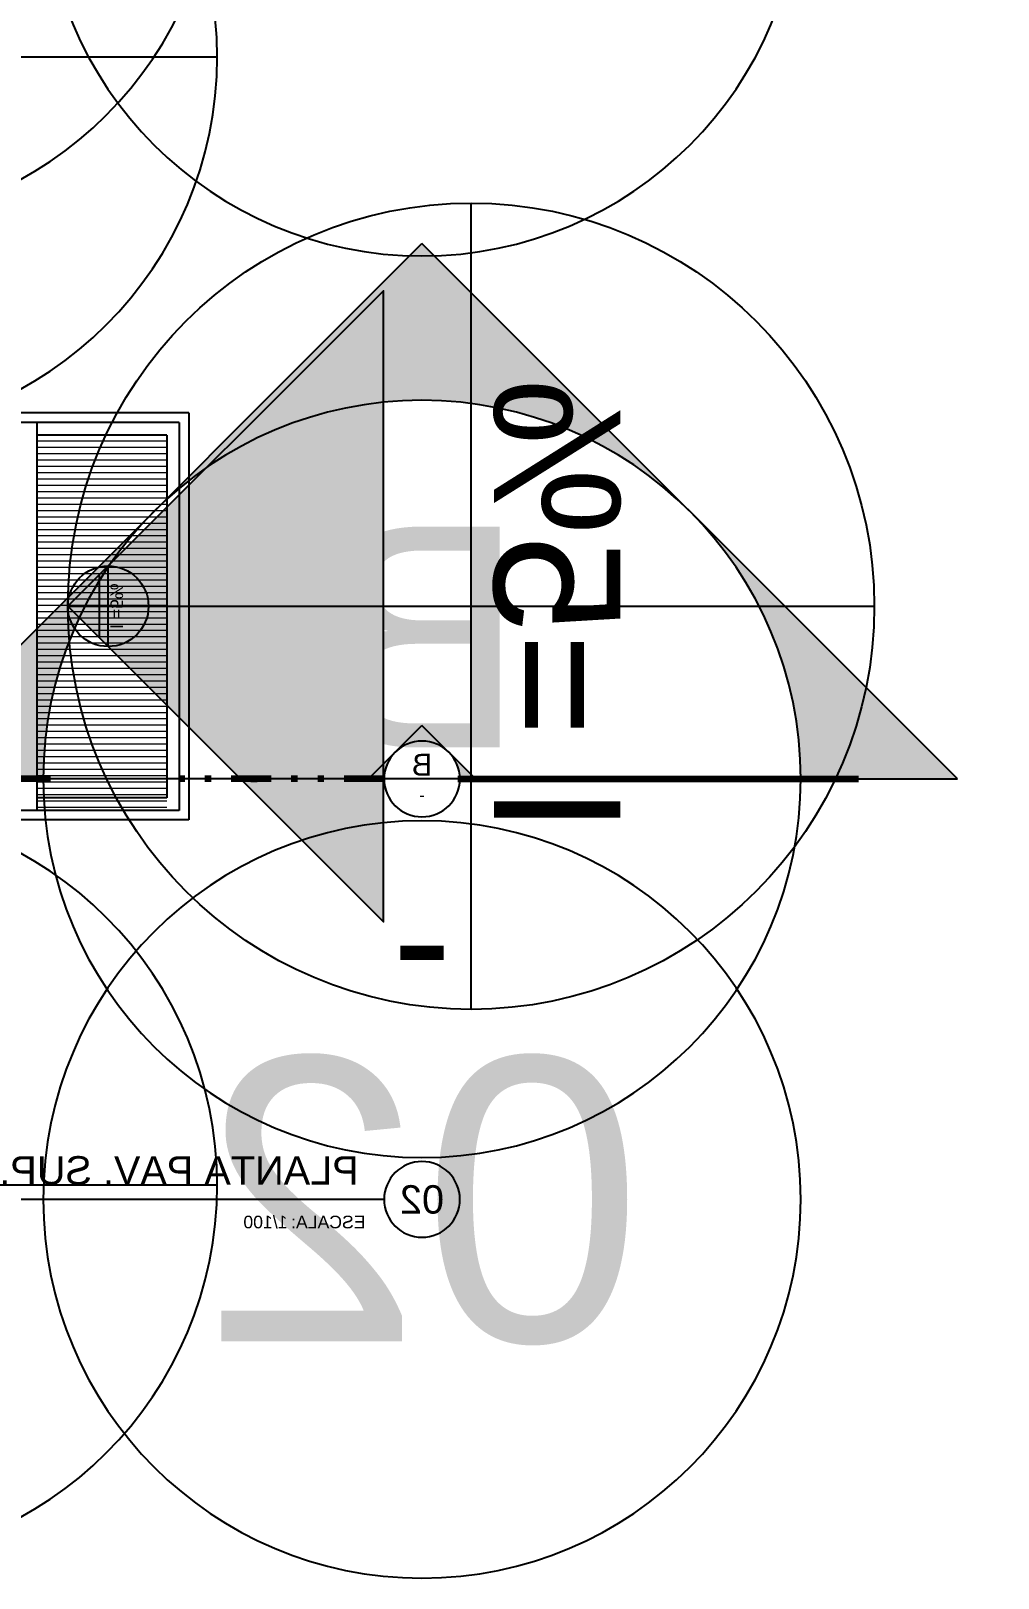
# Model space of a CAD drawing. Header units: metres. Extents: x 47682 to 48001, y 23344 to 23573.
# Drawn here: x 47742.65 to 47757.97, y 23389.25 to 23413.77 of the extents above; entities that cross this region are included whole.
import ezdxf
from ezdxf.enums import TextEntityAlignment as Align

# ---------------------------------------------------------------- set-up
doc = ezdxf.new("R2010")
doc.units = ezdxf.units.M
doc.header["$LTSCALE"] = 0.25
doc.linetypes.add('DIVIDEX2', pattern=[63.5, 25.4, -12.7, 0, -12.7, 0, -12.7])
for name, color, linetype in [('0 @ 0.1', 7, 'Continuous'), ('0 @ 1', 7, 'Continuous'), ('ARQ_METAL CT', 2, 'Continuous'), ('ARQ_METAL CT @ 0.1', 2, 'Continuous'), ('ARQ_METAL CT @ 1', 2, 'Continuous'), ('ARQ_PISO 01', 1, 'Continuous'), ('SIMB_01', 1, 'Continuous'), ('SIMB_02', 2, 'Continuous'), ('SIMB_PREENCHIMENTO', 253, 'Continuous'), ('SIMB_TXT', 1, 'Continuous')]:
    doc.layers.add(name, color=color, linetype=linetype)
doc.layers.add('ARQ_0', color=7, linetype='Continuous', true_color=0xff7400, plot=False)
for name, color, linetype, lineweight in [('ARQ_CINZA 04', 253, 'Continuous', 9), ('ARQ_CINZA 06', 255, 'Continuous', 9), ('SIMB_LCT', 252, 'DIVIDEX2', 100)]:
    doc.layers.add(name, color=color, linetype=linetype, lineweight=lineweight)
doc.styles.add('Annot_2.0mm', font='arial.ttf', dxfattribs={"height": 2})
doc.styles.add('SIMB', font='arial.ttf')

# ---------------------------------------------------------------- blocks, each defined once
blk = doc.blocks.new('*U68')
at = {"layer": 'SIMB_01'}
blk.add_line((-8.031959493731586e-13, -6), (8.031959493731652e-13, 6), dxfattribs=at)
blk.add_circle((0, 0), 6, dxfattribs=at)
at = {"layer": 'SIMB_TXT', "style": 'SIMB'}
for tag, height, p in [('000', 3.5, (-2.250000000000004, 3.004374833507013e-13)), ('999', 2, (2.525348218647196, -3.378272092753351e-13))]:
    blk.add_attdef(tag, text='', height=height, rotation=89.99999999999233, dxfattribs=at).set_placement(p, align=Align.MIDDLE_CENTER)
blk = doc.blocks.new('*U417')
at = {"layer": '0 @ 1', "rotation": 269.9999999999999}
blk.add_blockref('*U68', (0.6999999999898137, 13.33878723156158), dxfattribs=at)
blk = doc.blocks.new('*U69')
at = {"layer": 'SIMB_01'}
blk.add_line((-7.925378083367571e-13, -6), (7.925378083367638e-13, 6), dxfattribs=at)
blk.add_circle((0, 0), 6, dxfattribs=at)
at = {"layer": 'SIMB_TXT', "style": 'SIMB'}
for tag, height, p in [('000', 3.5, (-2.250000000000004, 2.964406804620507e-13)), ('999', 2, (2.525348218647196, -3.333412896952739e-13))]:
    blk.add_attdef(tag, text='', height=height, rotation=89.99999999999244, dxfattribs=at).set_placement(p, align=Align.MIDDLE_CENTER)
blk = doc.blocks.new('*U418')
at = {"layer": '0 @ 1', "rotation": 269.9999999999999}
blk.add_blockref('*U69', (0.6999999999898137, -4.536844083489996), dxfattribs=at)
blk = doc.blocks.new('*U29')
at = {"layer": 'SIMB_PREENCHIMENTO', "transparency": 33554587}
h = blk.add_hatch(color=256, dxfattribs=at)
h.dxf.hatch_style = 1
h.paths.add_polyline_path([(-8.881784197001252e-16, 8.483368031832322), (-4.151591235287846, 4.331776796544477, -0.40182742204384), (4.151591235287825, 4.331776796544499)])
h = blk.add_hatch(color=256, dxfattribs=at)
h.dxf.hatch_style = 1
h.paths.add_polyline_path([(-4.331776796544433, 4.151591235287893), (-8.483368031832326, 8.881784197001252e-16), (-6, 6.661338147750939e-16, -0.1933989078512697)])
h = blk.add_hatch(color=256, dxfattribs=at)
h.dxf.hatch_style = 1
h.paths.add_polyline_path([(4.331776796544499, 4.151591235287825, -0.1933989078512657), (6, 0), (8.483368031832326, 0)])
at = {"layer": 'SIMB_01'}
for p, q in [((-8.483368031832326, 3.608224830031759e-16), (-3.552713678800501e-15, 8.48336803183232)), ((8.483368031832324, -1.387778780781446e-17), (1.77635683940025e-15, 8.48336803183232)), ((-6, 7.347880794884119e-16), (-8.483368031832326, 7.347880794884119e-16)), ((-6, 7.347880794884119e-16), (6, 0)), ((6, 0), (8.483368031832324, 0))]:
    blk.add_line(p, q, dxfattribs=at)
blk.add_circle((0, 0), 6, dxfattribs=at)
at = {"layer": 'SIMB_LCT'}
blk.add_line((6, 0), (38.48336803183231, 9.953356264611564e-17), dxfattribs=at)
at = {"layer": 'SIMB_TXT', "style": 'SIMB'}
for tag, height, p in [('000', 3.5, (4.31101309645751e-33, 2.25)), ('999', 2, (4.31101309645751e-33, -2.525348218647195))]:
    blk.add_attdef(tag, text='', height=height, dxfattribs=at).set_placement(p, align=Align.MIDDLE_CENTER)
blk = doc.blocks.new('*U419')
at = {"layer": '0 @ 0.1', "xscale": 0.1, "yscale": 0.1, "zscale": 0.1}
blk.add_blockref('*U29', (-8.544636599486694, 1.900000000008731), dxfattribs=at).add_auto_attribs({'999': '-', '000': 'B'})
at = {"layer": '0 @ 1'}
blk.add_blockref('*U29', (-8.544636599486694, 1.900000000008731), dxfattribs=at).add_auto_attribs({'999': '-', '000': 'B'})
blk = doc.blocks.new('*U30')
at = {"layer": 'SIMB_LCT'}
blk.add_line((-6.000000000000007, 0), (-54.2507478295047, -4.124836652692806e-17), dxfattribs=at)
at = {"layer": 'SIMB_TXT', "style": 'SIMB'}
for tag, height, p in [('000', 3.5, (-1.998401444325282e-15, 2.25)), ('999', 2, (2.242959790030593e-15, -2.525348218647195))]:
    blk.add_attdef(tag, text='', height=height, dxfattribs=at).set_placement(p, align=Align.MIDDLE_CENTER)
blk = doc.blocks.new('*U420')
at = {"layer": '0 @ 1'}
blk.add_blockref('*U30', (12.96480313933716, 1.900000000008731), dxfattribs=at)
blk = doc.blocks.new('*U23')
at = {"layer": 'SIMB_02'}
blk.add_line((6, 0), (67.14494283328348, 0), dxfattribs=at)
blk.add_circle((0, 0), 6, dxfattribs=at)
at = {"layer": 'SIMB_TXT', "style": 'SIMB'}
blk.add_text('ESCALA:', height=2, dxfattribs=at).set_placement((8.935594472671255, -4.582471399310634))
blk.add_attdef('TITULO_DO_DESENHO', text='', height=4.5, dxfattribs=at).set_placement((10.02237490196239, 1), align=Align.BOTTOM_LEFT)
blk.add_attdef('NUM', text='', height=4.5, dxfattribs=at).set_placement((0, 0), align=Align.MIDDLE_CENTER)
blk.add_attdef('ESCALA', (21.30387462556882, -4.582471399310634), '', height=2, dxfattribs=at)
blk = doc.blocks.new('*U421')
at = {"layer": '0 @ 0.1', "xscale": 0.1, "yscale": 0.1, "zscale": 0.1}
blk.add_blockref('*U23', (-8.544636599486694, -4.762682404165389), dxfattribs=at).add_auto_attribs({'TITULO_DO_DESENHO': 'PLANTA PAV. SUP.', 'NUM': '02', 'ESCALA': '1/100'})
at = {"layer": '0 @ 1'}
ref = blk.add_blockref('*U23', (-8.544636599486694, -4.762682404165389), dxfattribs=at)
ref.add_attrib('NUM', '02', dxfattribs={"layer": 'SIMB_TXT', "height": 4.5, "style": 'SIMB'}).set_placement((-8.544636599486694, -4.762682404165389), align=Align.MIDDLE_CENTER)
blk = doc.blocks.new('*U412')
at = {"layer": 'ARQ_CINZA 06'}
blk.add_hatch(color=256, dxfattribs=at).paths.add_polyline_path([(-3.911467776596559e-16, -2.220446049250313e-16), (-4.999999999965693, -5), (4.999999999965693, -5)])
at = {"layer": 'ARQ_0'}
for p, q in [((0, 0), (-1.564587110638623e-15, -12.77582329638186)), ((-6.387911648190931, -6.38791164819093), (6.387911648190931, -6.387911648190931))]:
    blk.add_line(p, q, dxfattribs=at)
blk.add_circle((-3.911467776596559e-16, -6.387911648190931), 6.387911648190931, dxfattribs=at)
at = {"layer": 'SIMB_01'}
blk.add_lwpolyline([(-3.911467776596559e-16, -2.220446049250313e-16), (-4.999999999965693, -5), (4.999999999965693, -5), (-3.911467776596559e-16, -2.220446049250313e-16)], dxfattribs=at)
at = {"layer": 'SIMB_01', "style": 'Annot_2.0mm'}
blk.add_attdef('INCLINACAO', text='', height=2, dxfattribs=at).set_placement((-2.602384775002555e-05, -6.388506874428116), align=Align.MIDDLE_CENTER)
blk = doc.blocks.new('*U437')
at = {"layer": 'ARQ_METAL CT @ 0.1'}
ref = blk.add_blockref('*U412', (-2.934461071949045, 4.637176925702079), dxfattribs=dict(at, xscale=-0.1, yscale=0.1, zscale=0.1, rotation=270))
ref.add_attrib('INCLINACAO', 'I =5%', dxfattribs={"layer": 'SIMB_01', "height": 0.2, "rotation": 90.00000000000001, "style": 'Annot_2.0mm'}).set_placement((-3.709564361779485, 4.637174323317595), align=Align.MIDDLE_CENTER)
at = {"layer": 'ARQ_METAL CT @ 1'}
ref = blk.add_blockref('*U412', (-2.934461071949045, 4.637176925702079), dxfattribs=dict(at, xscale=-1, rotation=270))
ref.add_attrib('INCLINACAO', 'I =5%', dxfattribs={"layer": 'SIMB_01', "height": 2, "rotation": 90.00000000000001, "style": 'Annot_2.0mm'}).set_placement((-10.68549397025345, 4.63715090185724), align=Align.MIDDLE_CENTER)
blk = doc.blocks.new('Pav_sup')
at = {"layer": 'ARQ_CINZA 04'}
h = blk.add_hatch(dxfattribs=at)
h.set_pattern_fill('_USER', color=256, scale=0.1, angle=180, pattern_type=0)
h.set_pattern_definition([(180, (47883.27300919922, 23433.36282307431), (-1.224646799147354e-17, -0.1), [])])
h.paths.add_polyline_path([(-2.449999999953434, 7.350000000020373), (-4.499999999970896, 7.350000000034925), (-4.499999999949068, 1.44999999999709), (-2.449999999982538, 1.450000000004366)])
at = {"layer": 'ARQ_0'}
blk.add_line((-7.696299796305539, 1.900000000008731), (12.11646633615601, 1.900000000008731), dxfattribs=at)
at = {"layer": 'ARQ_PISO 01'}
for p, q in [((-4.849999999947613, 7.700000000004366), (-4.849999999947613, 1.25)), ((-4.849999999947613, 7.700000000004366), (-2.91038304567337e-11, 7.700000000004366)), ((-4.699999999967986, 7.55000000003929), (-4.699999999946158, 1.400000000001455)), ((-4.699999999967986, 7.55000000003929), (5.093170329928398e-11, 7.549999999995634)), ((-2.449999999982538, 1.400000000008731), (-2.449999999953434, 7.550000000017462)), ((-4.499999999970896, 7.350000000034925), (-4.499999999949068, 1.600000000005821)), ((-4.499999999970896, 7.350000000034925), (-2.449999999946158, 7.350000000020373)), ((-4.499999999949068, 1.600000000005821), (-2.449999999975262, 1.600000000005821)), ((-4.849999999947613, 1.25), (-7.275957614183426e-12, 1.250000000007276)), ((-4.699999999946158, 1.400000000001455), (-1.455191522836685e-11, 1.400000000008731))]:
    blk.add_line(p, q, dxfattribs=at)
for name in ['*U418', '*U417', '*U420', '*U419', '*U421']:
    blk.add_blockref(name, (0, 0))
at = {"layer": 'ARQ_METAL CT'}
blk.add_blockref('*U437', (0, 0), dxfattribs=at)
blk = doc.blocks.new('*U71')
at = {"layer": 'SIMB_01'}
blk.add_circle((0, 0), 6, dxfattribs=at)
at = {"layer": 'SIMB_TXT', "style": 'SIMB'}
for tag, height, p in [('000', 3.5, (-2.250000000000004, 2.964406804620507e-13)), ('999', 2, (2.525348218647196, -3.333412896952739e-13))]:
    blk.add_attdef(tag, text='', height=height, rotation=89.99999999999244, dxfattribs=at).set_placement(p, align=Align.MIDDLE_CENTER)
blk = doc.blocks.new('*U448')
at = {"layer": '0 @ 1', "rotation": 270}
blk.add_blockref('*U71', (0.7000000000771252, -4.288507280271006), dxfattribs=at)
blk = doc.blocks.new('*U19')
at = {"layer": 'SIMB_02'}
blk.add_circle((0, 0), 6, dxfattribs=at)
at = {"layer": 'SIMB_TXT', "style": 'SIMB'}
blk.add_attdef('TITULO_DO_DESENHO', text='', height=4.5, dxfattribs=at).set_placement((10.02237490196239, 1), align=Align.BOTTOM_LEFT)
blk.add_attdef('NUM', text='', height=4.5, dxfattribs=at).set_placement((0, 0), align=Align.MIDDLE_CENTER)
blk.add_attdef('ESCALA', (21.30387462556882, -4.582471399310634), '', height=2, dxfattribs=at)
blk = doc.blocks.new('*U449')
at = {"layer": '0 @ 1'}
blk.add_blockref('*U19', (-8.544636599450314, -4.762682404136285), dxfattribs=at)
blk = doc.blocks.new('PAV_TER')
for name in ['*U448', '*U449']:
    blk.add_blockref(name, (0, 0))

msp = doc.modelspace()

# ---------------------------------------------------------------- block references
at = {"xscale": -1}
for name, p in [('PAV_TER', (47740.30320422762, 23420.96282307427)), ('Pav_sup', (47740.30320422758, 23400.01282307432))]:
    msp.add_blockref(name, p, dxfattribs=at)

doc.saveas('drawing.dxf')
